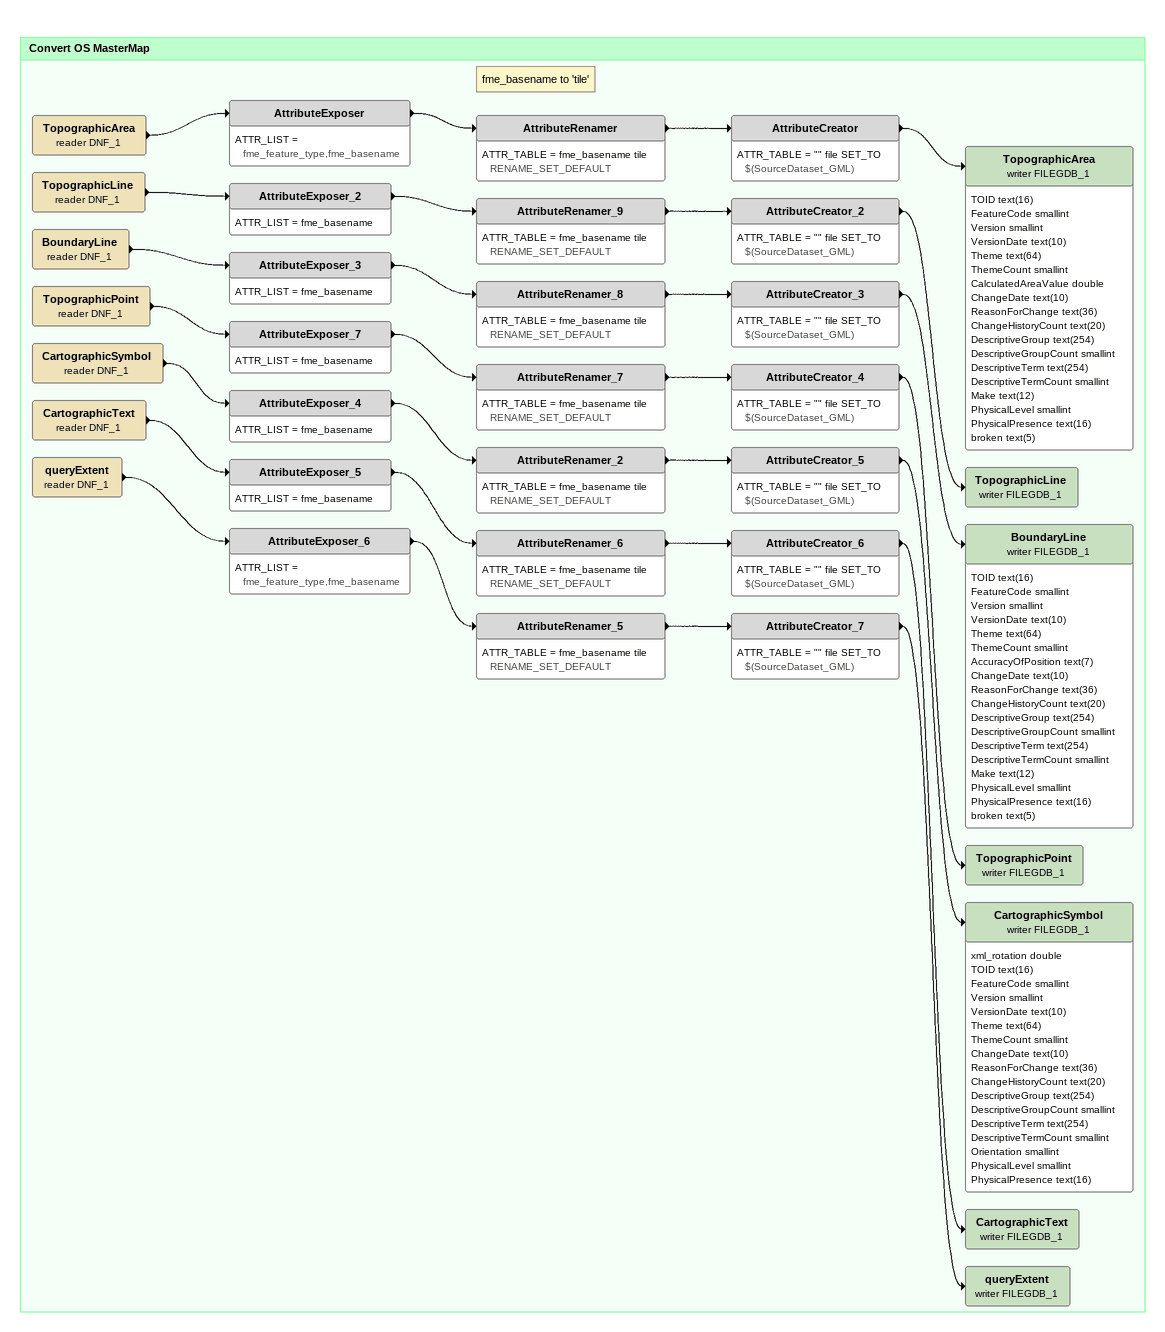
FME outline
Bookmark: Convert OS MasterMap
CartographicSymbol (reader DNF_1)
    -> AttributeExposer_4
AttributeExposer_4
    ATTR_LIST = fme_basename
    -> AttributeRenamer_2
AttributeRenamer_2
    ATTR_TABLE = fme_basename tile RENAME_SET_DEFAULT
    -> AttributeCreator_5
AttributeCreator_5
    ATTR_TABLE = "" file SET_TO $(SourceDataset_GML)
    -> CartographicSymbol (writer FILEGDB_1)
CartographicSymbol (writer FILEGDB_1)
    attributes: xml_rotation double, TOID text(16), FeatureCode smallint, Version smallint, VersionDate text(10), Theme text(64), ThemeCount smallint, ChangeDate text(10), ReasonForChange text(36), ChangeHistoryCount text(20), DescriptiveGroup text(254), DescriptiveGroupCount smallint, DescriptiveTerm text(254), DescriptiveTermCount smallint, Orientation smallint, PhysicalLevel smallint, PhysicalPresence text(16)
TopographicArea (reader DNF_1)
    -> AttributeExposer
AttributeExposer
    ATTR_LIST = fme_feature_type,fme_basename
    -> AttributeRenamer
Note: fme_basename to 'tile'
AttributeRenamer
    ATTR_TABLE = fme_basename tile RENAME_SET_DEFAULT
    -> AttributeCreator
AttributeCreator
    ATTR_TABLE = "" file SET_TO $(SourceDataset_GML)
    -> TopographicArea (writer FILEGDB_1)
TopographicArea (writer FILEGDB_1)
    attributes: TOID text(16), FeatureCode smallint, Version smallint, VersionDate text(10), Theme text(64), ThemeCount smallint, CalculatedAreaValue double, ChangeDate text(10), ReasonForChange text(36), ChangeHistoryCount text(20), DescriptiveGroup text(254), DescriptiveGroupCount smallint, DescriptiveTerm text(254), DescriptiveTermCount smallint, Make text(12), PhysicalLevel smallint, PhysicalPresence text(16), broken text(5)
TopographicLine (reader DNF_1)
    -> AttributeExposer_2
AttributeExposer_2
    ATTR_LIST = fme_basename
    -> AttributeRenamer_9
AttributeRenamer_9
    ATTR_TABLE = fme_basename tile RENAME_SET_DEFAULT
    -> AttributeCreator_2
AttributeCreator_2
    ATTR_TABLE = "" file SET_TO $(SourceDataset_GML)
    -> TopographicLine (writer FILEGDB_1)
TopographicLine (writer FILEGDB_1)
BoundaryLine (reader DNF_1)
    -> AttributeExposer_3
AttributeExposer_3
    ATTR_LIST = fme_basename
    -> AttributeRenamer_8
AttributeRenamer_8
    ATTR_TABLE = fme_basename tile RENAME_SET_DEFAULT
    -> AttributeCreator_3
AttributeCreator_3
    ATTR_TABLE = "" file SET_TO $(SourceDataset_GML)
    -> BoundaryLine (writer FILEGDB_1)
BoundaryLine (writer FILEGDB_1)
    attributes: TOID text(16), FeatureCode smallint, Version smallint, VersionDate text(10), Theme text(64), ThemeCount smallint, AccuracyOfPosition text(7), ChangeDate text(10), ReasonForChange text(36), ChangeHistoryCount text(20), DescriptiveGroup text(254), DescriptiveGroupCount smallint, DescriptiveTerm text(254), DescriptiveTermCount smallint, Make text(12), PhysicalLevel smallint, PhysicalPresence text(16), broken text(5)
TopographicPoint (reader DNF_1)
    -> AttributeExposer_7
AttributeExposer_7
    ATTR_LIST = fme_basename
    -> AttributeRenamer_7
AttributeRenamer_7
    ATTR_TABLE = fme_basename tile RENAME_SET_DEFAULT
    -> AttributeCreator_4
AttributeCreator_4
    ATTR_TABLE = "" file SET_TO $(SourceDataset_GML)
    -> TopographicPoint (writer FILEGDB_1)
TopographicPoint (writer FILEGDB_1)
CartographicText (reader DNF_1)
    -> AttributeExposer_5
AttributeExposer_5
    ATTR_LIST = fme_basename
    -> AttributeRenamer_6
AttributeRenamer_6
    ATTR_TABLE = fme_basename tile RENAME_SET_DEFAULT
    -> AttributeCreator_6
AttributeCreator_6
    ATTR_TABLE = "" file SET_TO $(SourceDataset_GML)
    -> CartographicText (writer FILEGDB_1)
CartographicText (writer FILEGDB_1)
queryExtent (reader DNF_1)
    -> AttributeExposer_6
AttributeExposer_6
    ATTR_LIST = fme_feature_type,fme_basename
    -> AttributeRenamer_5
AttributeRenamer_5
    ATTR_TABLE = fme_basename tile RENAME_SET_DEFAULT
    -> AttributeCreator_7
AttributeCreator_7
    ATTR_TABLE = "" file SET_TO $(SourceDataset_GML)
    -> queryExtent (writer FILEGDB_1)
queryExtent (writer FILEGDB_1)
